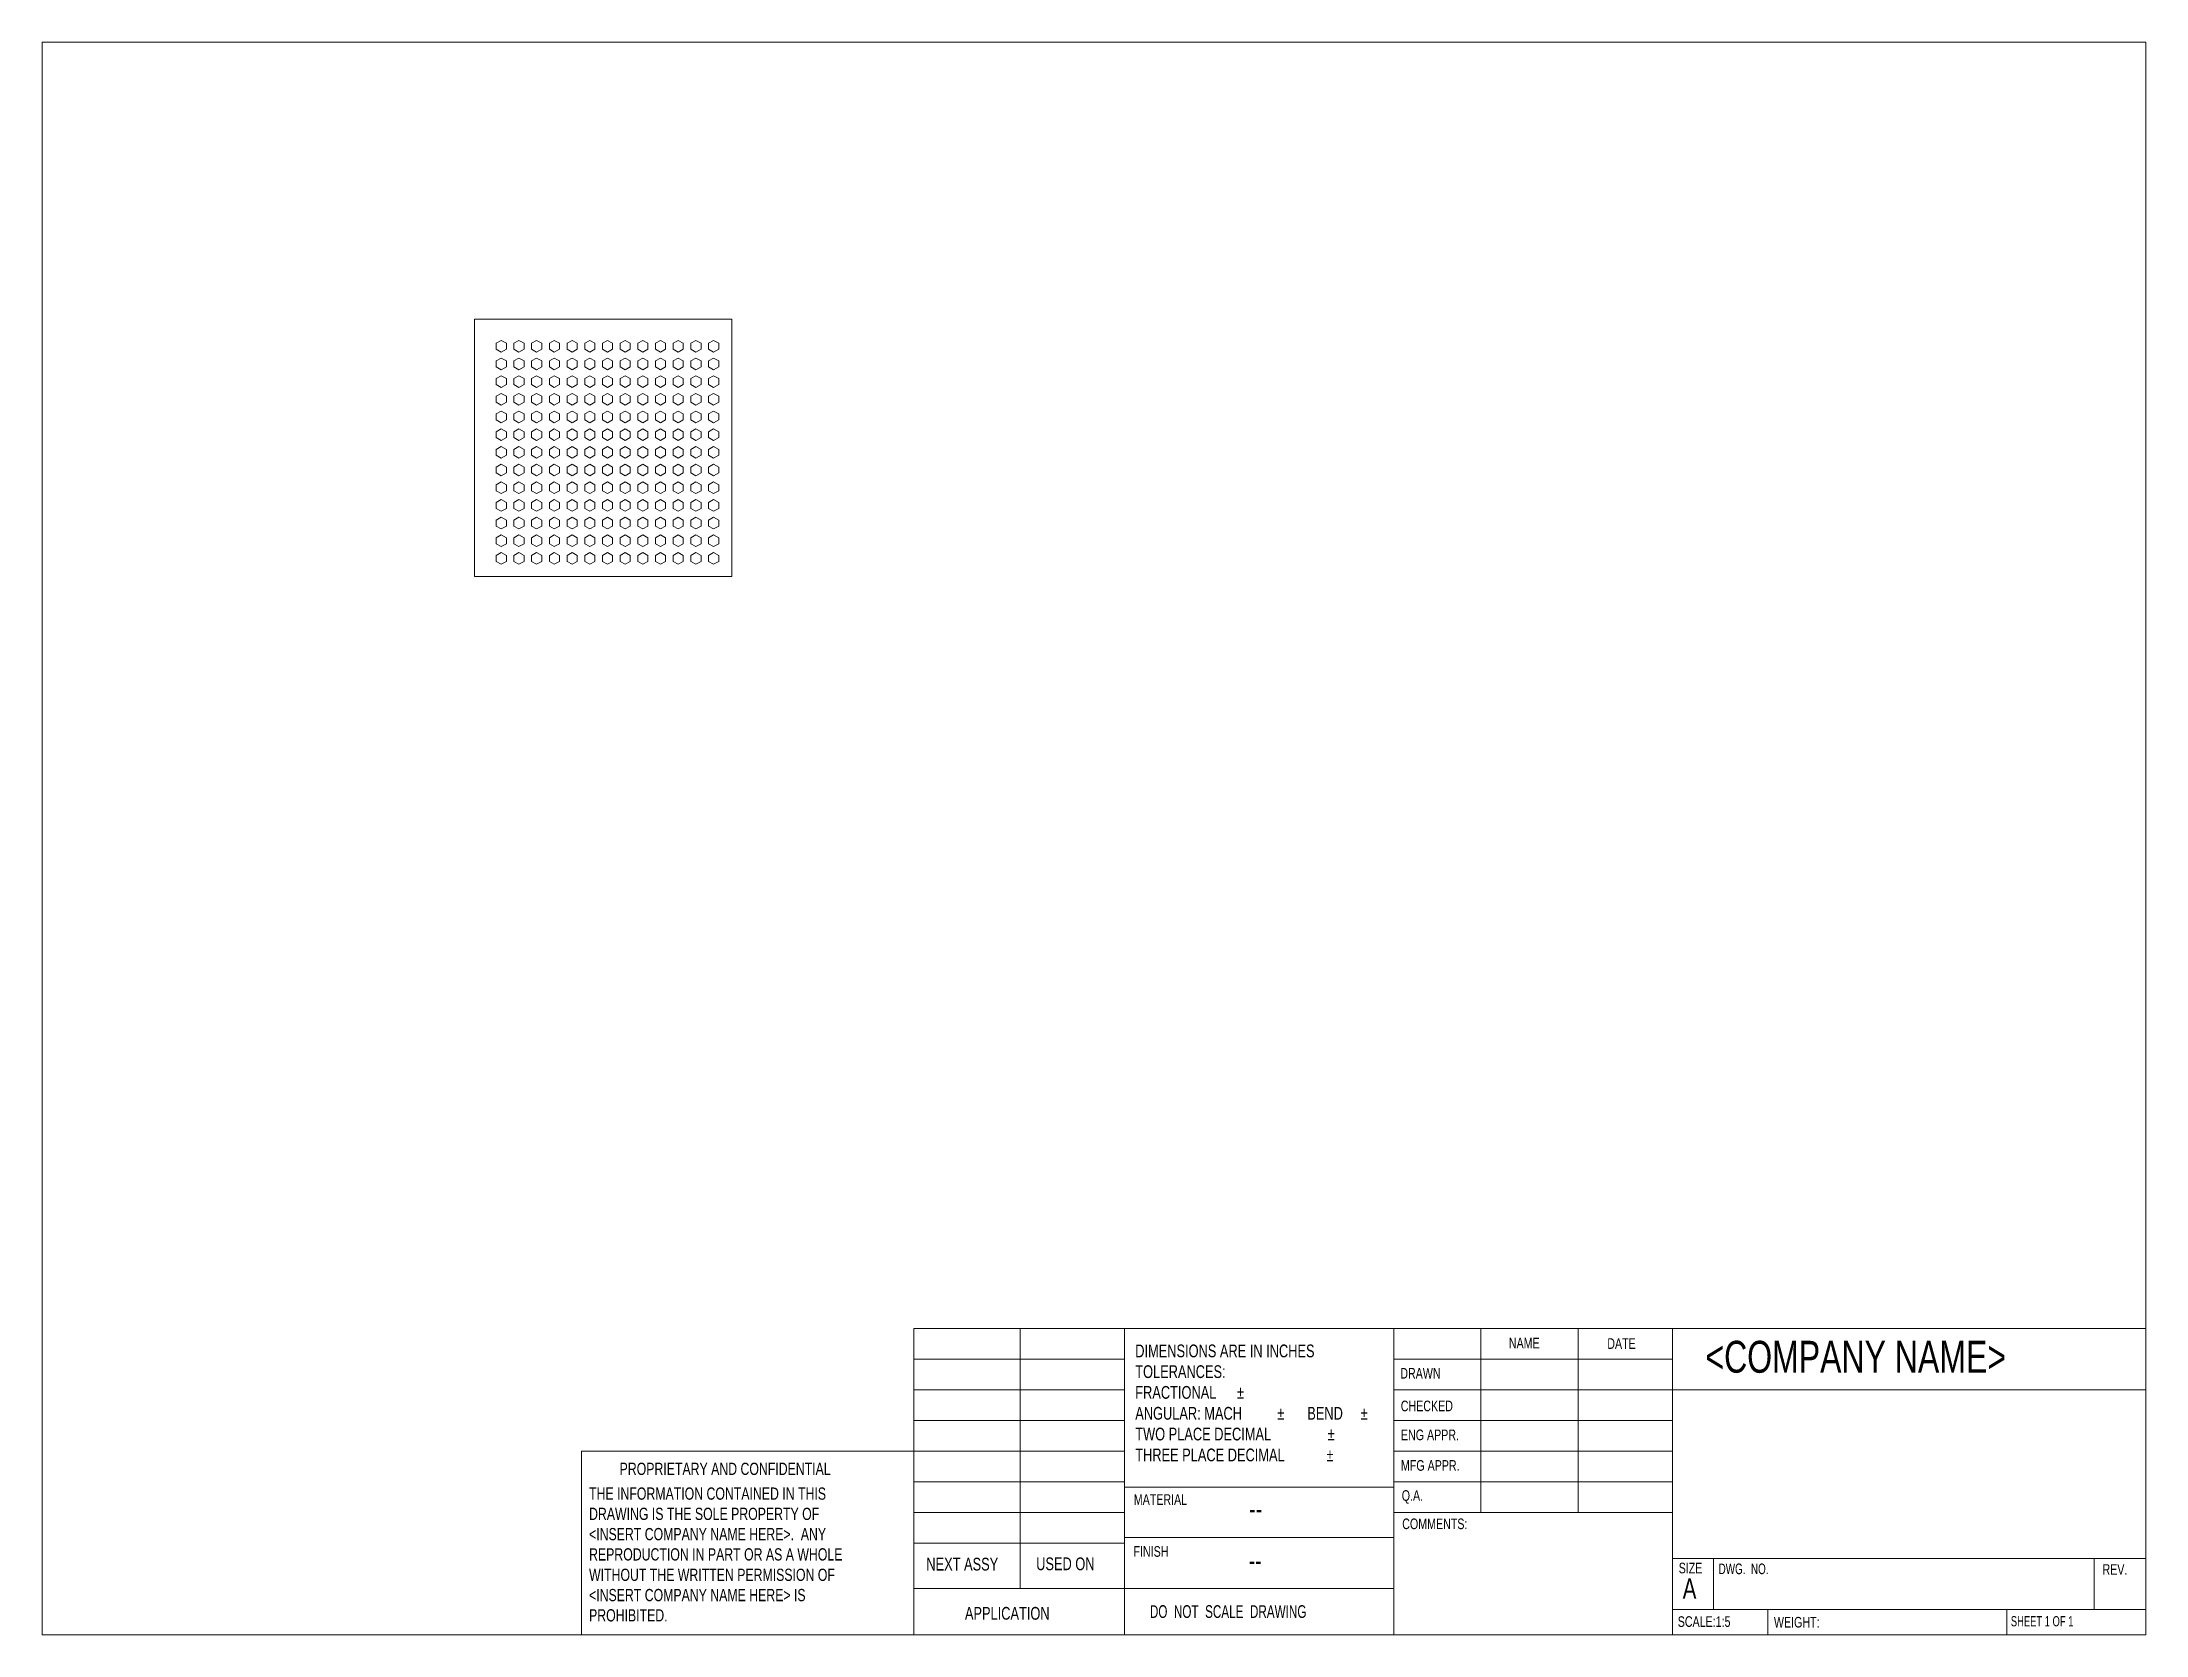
# Model space of a CAD drawing. Header units: millimetres. Extents: x 42 to 1350, y 50 to 1040.
import ezdxf

# ---------------------------------------------------------------- set-up
doc = ezdxf.new("R2010")
doc.units = ezdxf.units.MM
doc.header["$LTSCALE"] = 5
doc.styles.add('SLDTEXTSTYLE0', font='TXT', dxfattribs={"width": 0.75})
doc.styles.add('SLDTEXTSTYLE1', font='TXT', dxfattribs={"width": 0.694444})
doc.styles.add('SLDTEXTSTYLE2', font='TXT', dxfattribs={"width": 0.684783})
doc.styles.add('SLDTEXTSTYLE3', font='TXT', dxfattribs={"width": 0.6875})

# ---------------------------------------------------------------- blocks, each defined once
blk = doc.blocks.new('SW_NOTE_0')
at = {"color": 0, "linetype": 'Continuous', "lineweight": 0, "ltscale": 5, "attachment_point": 1, "style": 'SLDTEXTSTYLE0'}
for s, insert, char_height in [('DIMENSIONS ARE IN INCHES', (0, 10.2), 7.938), ('TOLERANCES:', (0, -2.7), 7.938), ('FRACTIONAL', (0, -15.6), 7.94), ('%%p', (63.2, -15.6), 7.94), ('ANGULAR: MACH', (0, -28.6), 7.938), ('%%p', (88.3, -28.6), 7.94), ('     BEND ', (95.9, -28.6), 7.94), ('%%p', (140.2, -28.6), 7.94), ('TWO PLACE DECIMAL    ', (0, -41.5), 7.938), ('%%p', (119.6, -41.5), 7.94), ('THREE PLACE DECIMAL  ', (0, -54.5), 7.938), ('%%p', (118.9, -54.5), 7.94)]:
    blk.add_mtext(s, dxfattribs=dict(at, insert=insert, char_height=char_height))
blk = doc.blocks.new('SW_NOTE_1')
at = {"color": 0, "linetype": 'Continuous', "lineweight": 0, "ltscale": 5, "char_height": 7.62, "attachment_point": 1, "style": 'SLDTEXTSTYLE0'}
for s, insert in [('THE INFORMATION CONTAINED IN THIS', (0, 9.8)), ('DRAWING IS THE SOLE PROPERTY OF', (0, -2.8)), ('<INSERT COMPANY NAME HERE>.  ANY ', (0, -15.4)), ('REPRODUCTION IN PART OR AS A WHOLE', (0, -28)), ('WITHOUT THE WRITTEN PERMISSION OF', (0, -40.7)), ('<INSERT COMPANY NAME HERE> IS ', (0, -53.3)), ('PROHIBITED.', (0, -65.9))]:
    blk.add_mtext(s, dxfattribs=dict(at, insert=insert))

msp = doc.modelspace()

# ---------------------------------------------------------------- linework, layer by layer
at = {"color": 8, "linetype": 'Continuous', "lineweight": 0, "ltscale": 5}
for p, q in [((41.9, 1040.4), (1350, 1040.4)), ((41.9, 1040.4), (41.9, 49.8)), ((1350, 49.8), (1350, 1040.4)), ((583.9, 49.8), (583.9, 240.3)), ((583.9, 240.3), (715, 240.3)), ((650.1, 240.3), (650.1, 78.7)), ((715, 49.8), (715, 240.3)), ((715, 240.3), (1350, 240.3)), ((882.3, 240.3), (882.3, 49.8)), ((936.4, 240.3), (936.4, 126)), ((996.9, 240.3), (996.9, 126)), ((1055.6, 240.3), (1055.6, 49.8)), ((583.9, 221.2), (715, 221.2)), ((882.3, 221.2), (1055.6, 221.2)), ((583.9, 202.2), (715, 202.2)), ((882.3, 202.2), (1350, 202.2)), ((583.9, 183.1), (715, 183.1)), ((882.3, 183.1), (1055.6, 183.1)), ((583.9, 164.1), (377.2, 164.1)), ((377.2, 164.1), (377.2, 49.8)), ((583.9, 164.1), (715, 164.1)), ((882.3, 164.1), (1055.6, 164.1)), ((583.9, 145), (715, 145)), ((882.3, 145), (1055.6, 145)), ((882.3, 141.6), (715, 141.6)), ((583.9, 126), (715, 126)), ((882.3, 126), (1055.6, 126)), ((583.9, 106.9), (715, 106.9)), ((715, 110.4), (882.3, 110.4)), ((1055.6, 97.4), (1350, 97.4)), ((1081.1, 97.4), (1081.1, 65.7)), ((1317.8, 97.4), (1317.8, 65.7)), ((715, 78.7), (583.9, 78.7)), ((715, 78.7), (882.3, 78.7)), ((1055.6, 65.7), (1350, 65.7)), ((1115, 65.7), (1115, 49.8)), ((1263.5, 65.7), (1263.5, 49.8)), ((1350, 49.8), (41.9, 49.8))]:
    msp.add_line(p, q, dxfattribs=at)
at = {"color": 7, "linetype": 'Continuous', "lineweight": 15, "ltscale": 5}
for p, q in [((310.7, 868), (310.7, 708)), ((470.7, 868), (310.7, 868)), ((470.7, 708), (470.7, 868)), ((327.4, 854.9), (324.3, 853.1)), ((324.3, 853.1), (324.3, 849.4)), ((330.6, 853.1), (327.4, 854.9)), ((330.6, 849.4), (330.6, 853.1)), ((338.4, 854.9), (335.3, 853.1)), ((335.3, 853.1), (335.3, 849.4)), ((341.6, 853.1), (338.4, 854.9)), ((341.6, 849.4), (341.6, 853.1)), ((349.4, 854.9), (346.3, 853.1)), ((346.3, 853.1), (346.3, 849.4)), ((352.6, 853.1), (349.4, 854.9)), ((352.6, 849.4), (352.6, 853.1)), ((360.4, 854.9), (357.3, 853.1)), ((357.3, 853.1), (357.3, 849.4)), ((363.6, 853.1), (360.4, 854.9)), ((363.6, 849.4), (363.6, 853.1)), ((371.4, 854.9), (368.3, 853.1)), ((368.3, 853.1), (368.3, 849.4)), ((374.6, 853.1), (371.4, 854.9)), ((374.6, 849.4), (374.6, 853.1)), ((382.4, 854.9), (379.3, 853.1)), ((379.3, 853.1), (379.3, 849.4)), ((385.6, 853.1), (382.4, 854.9)), ((385.6, 849.4), (385.6, 853.1)), ((393.4, 854.9), (390.3, 853.1)), ((390.3, 853.1), (390.3, 849.4)), ((396.6, 853.1), (393.4, 854.9)), ((396.6, 849.4), (396.6, 853.1)), ((404.4, 854.9), (401.3, 853.1)), ((401.3, 853.1), (401.3, 849.4)), ((407.6, 853.1), (404.4, 854.9)), ((407.6, 849.4), (407.6, 853.1)), ((415.4, 854.9), (412.3, 853.1)), ((412.3, 853.1), (412.3, 849.4)), ((418.6, 853.1), (415.4, 854.9)), ((418.6, 849.4), (418.6, 853.1)), ((426.4, 854.9), (423.3, 853.1)), ((423.3, 853.1), (423.3, 849.4)), ((429.6, 853.1), (426.4, 854.9)), ((429.6, 849.4), (429.6, 853.1)), ((437.4, 854.9), (434.3, 853.1)), ((434.3, 853.1), (434.3, 849.4)), ((440.6, 853.1), (437.4, 854.9)), ((440.6, 849.4), (440.6, 853.1)), ((448.4, 854.9), (445.3, 853.1)), ((445.3, 853.1), (445.3, 849.4)), ((451.6, 853.1), (448.4, 854.9)), ((451.6, 849.4), (451.6, 853.1)), ((459.4, 854.9), (456.3, 853.1)), ((456.3, 853.1), (456.3, 849.4)), ((462.6, 853.1), (459.4, 854.9)), ((462.6, 849.4), (462.6, 853.1)), ((324.3, 849.4), (327.4, 847.6)), ((327.4, 843.9), (324.3, 842.1)), ((324.3, 842.1), (324.3, 838.4)), ((324.3, 838.4), (327.4, 836.6)), ((327.4, 847.6), (330.6, 849.4)), ((330.6, 842.1), (327.4, 843.9)), ((327.4, 836.6), (330.6, 838.4)), ((330.6, 838.4), (330.6, 842.1)), ((335.3, 849.4), (338.4, 847.6)), ((338.4, 843.9), (335.3, 842.1)), ((335.3, 842.1), (335.3, 838.4)), ((335.3, 838.4), (338.4, 836.6)), ((338.4, 847.6), (341.6, 849.4)), ((341.6, 842.1), (338.4, 843.9)), ((338.4, 836.6), (341.6, 838.4)), ((341.6, 838.4), (341.6, 842.1)), ((346.3, 849.4), (349.4, 847.6)), ((349.4, 843.9), (346.3, 842.1)), ((346.3, 842.1), (346.3, 838.4)), ((346.3, 838.4), (349.4, 836.6)), ((349.4, 847.6), (352.6, 849.4)), ((352.6, 842.1), (349.4, 843.9)), ((349.4, 836.6), (352.6, 838.4)), ((352.6, 838.4), (352.6, 842.1)), ((357.3, 849.4), (360.4, 847.6)), ((360.4, 843.9), (357.3, 842.1)), ((357.3, 842.1), (357.3, 838.4)), ((357.3, 838.4), (360.4, 836.6)), ((360.4, 847.6), (363.6, 849.4)), ((363.6, 842.1), (360.4, 843.9)), ((360.4, 836.6), (363.6, 838.4)), ((363.6, 838.4), (363.6, 842.1)), ((368.3, 849.4), (371.4, 847.6)), ((371.4, 843.9), (368.3, 842.1)), ((368.3, 842.1), (368.3, 838.4)), ((368.3, 838.4), (371.4, 836.6)), ((371.4, 847.6), (374.6, 849.4)), ((374.6, 842.1), (371.4, 843.9)), ((371.4, 836.6), (374.6, 838.4)), ((374.6, 838.4), (374.6, 842.1)), ((379.3, 849.4), (382.4, 847.6)), ((382.4, 843.9), (379.3, 842.1)), ((379.3, 842.1), (379.3, 838.4)), ((379.3, 838.4), (382.4, 836.6)), ((382.4, 847.6), (385.6, 849.4)), ((385.6, 842.1), (382.4, 843.9)), ((382.4, 836.6), (385.6, 838.4)), ((385.6, 838.4), (385.6, 842.1)), ((390.3, 849.4), (393.4, 847.6)), ((393.4, 843.9), (390.3, 842.1)), ((390.3, 842.1), (390.3, 838.4)), ((390.3, 838.4), (393.4, 836.6)), ((393.4, 847.6), (396.6, 849.4)), ((396.6, 842.1), (393.4, 843.9)), ((393.4, 836.6), (396.6, 838.4)), ((396.6, 838.4), (396.6, 842.1)), ((401.3, 849.4), (404.4, 847.6)), ((404.4, 843.9), (401.3, 842.1)), ((401.3, 842.1), (401.3, 838.4)), ((401.3, 838.4), (404.4, 836.6)), ((404.4, 847.6), (407.6, 849.4)), ((407.6, 842.1), (404.4, 843.9)), ((404.4, 836.6), (407.6, 838.4)), ((407.6, 838.4), (407.6, 842.1)), ((412.3, 849.4), (415.4, 847.6)), ((415.4, 843.9), (412.3, 842.1)), ((412.3, 842.1), (412.3, 838.4)), ((412.3, 838.4), (415.4, 836.6)), ((415.4, 847.6), (418.6, 849.4)), ((418.6, 842.1), (415.4, 843.9)), ((415.4, 836.6), (418.6, 838.4)), ((418.6, 838.4), (418.6, 842.1)), ((423.3, 849.4), (426.4, 847.6)), ((426.4, 843.9), (423.3, 842.1)), ((423.3, 842.1), (423.3, 838.4)), ((423.3, 838.4), (426.4, 836.6)), ((426.4, 847.6), (429.6, 849.4)), ((429.6, 842.1), (426.4, 843.9)), ((426.4, 836.6), (429.6, 838.4)), ((429.6, 838.4), (429.6, 842.1)), ((434.3, 849.4), (437.4, 847.6)), ((437.4, 843.9), (434.3, 842.1)), ((434.3, 842.1), (434.3, 838.4)), ((434.3, 838.4), (437.4, 836.6)), ((437.4, 847.6), (440.6, 849.4)), ((440.6, 842.1), (437.4, 843.9)), ((437.4, 836.6), (440.6, 838.4)), ((440.6, 838.4), (440.6, 842.1)), ((445.3, 849.4), (448.4, 847.6)), ((448.4, 843.9), (445.3, 842.1)), ((445.3, 842.1), (445.3, 838.4)), ((445.3, 838.4), (448.4, 836.6)), ((448.4, 847.6), (451.6, 849.4)), ((451.6, 842.1), (448.4, 843.9)), ((448.4, 836.6), (451.6, 838.4)), ((451.6, 838.4), (451.6, 842.1)), ((456.3, 849.4), (459.4, 847.6)), ((459.4, 843.9), (456.3, 842.1)), ((456.3, 842.1), (456.3, 838.4)), ((456.3, 838.4), (459.4, 836.6)), ((459.4, 847.6), (462.6, 849.4)), ((462.6, 842.1), (459.4, 843.9)), ((459.4, 836.6), (462.6, 838.4)), ((462.6, 838.4), (462.6, 842.1)), ((327.4, 832.9), (324.3, 831.1)), ((324.3, 831.1), (324.3, 827.4)), ((324.3, 827.4), (327.4, 825.6)), ((330.6, 831.1), (327.4, 832.9)), ((327.4, 825.6), (330.6, 827.4)), ((330.6, 827.4), (330.6, 831.1)), ((338.4, 832.9), (335.3, 831.1)), ((335.3, 831.1), (335.3, 827.4)), ((335.3, 827.4), (338.4, 825.6)), ((341.6, 831.1), (338.4, 832.9)), ((338.4, 825.6), (341.6, 827.4)), ((341.6, 827.4), (341.6, 831.1)), ((349.4, 832.9), (346.3, 831.1)), ((346.3, 831.1), (346.3, 827.4)), ((346.3, 827.4), (349.4, 825.6)), ((352.6, 831.1), (349.4, 832.9)), ((349.4, 825.6), (352.6, 827.4)), ((352.6, 827.4), (352.6, 831.1)), ((360.4, 832.9), (357.3, 831.1)), ((357.3, 831.1), (357.3, 827.4)), ((357.3, 827.4), (360.4, 825.6)), ((363.6, 831.1), (360.4, 832.9)), ((360.4, 825.6), (363.6, 827.4)), ((363.6, 827.4), (363.6, 831.1)), ((371.4, 832.9), (368.3, 831.1)), ((368.3, 831.1), (368.3, 827.4)), ((368.3, 827.4), (371.4, 825.6)), ((374.6, 831.1), (371.4, 832.9)), ((371.4, 825.6), (374.6, 827.4)), ((374.6, 827.4), (374.6, 831.1)), ((382.4, 832.9), (379.3, 831.1)), ((379.3, 831.1), (379.3, 827.4)), ((379.3, 827.4), (382.4, 825.6)), ((385.6, 831.1), (382.4, 832.9)), ((382.4, 825.6), (385.6, 827.4)), ((385.6, 827.4), (385.6, 831.1)), ((393.4, 832.9), (390.3, 831.1)), ((390.3, 831.1), (390.3, 827.4)), ((390.3, 827.4), (393.4, 825.6)), ((396.6, 831.1), (393.4, 832.9)), ((393.4, 825.6), (396.6, 827.4)), ((396.6, 827.4), (396.6, 831.1)), ((404.4, 832.9), (401.3, 831.1)), ((401.3, 831.1), (401.3, 827.4)), ((401.3, 827.4), (404.4, 825.6)), ((407.6, 831.1), (404.4, 832.9)), ((404.4, 825.6), (407.6, 827.4)), ((407.6, 827.4), (407.6, 831.1)), ((415.4, 832.9), (412.3, 831.1)), ((412.3, 831.1), (412.3, 827.4)), ((412.3, 827.4), (415.4, 825.6)), ((418.6, 831.1), (415.4, 832.9)), ((415.4, 825.6), (418.6, 827.4)), ((418.6, 827.4), (418.6, 831.1)), ((426.4, 832.9), (423.3, 831.1)), ((423.3, 831.1), (423.3, 827.4)), ((423.3, 827.4), (426.4, 825.6)), ((429.6, 831.1), (426.4, 832.9)), ((426.4, 825.6), (429.6, 827.4)), ((429.6, 827.4), (429.6, 831.1)), ((437.4, 832.9), (434.3, 831.1)), ((434.3, 831.1), (434.3, 827.4)), ((434.3, 827.4), (437.4, 825.6)), ((440.6, 831.1), (437.4, 832.9)), ((437.4, 825.6), (440.6, 827.4)), ((440.6, 827.4), (440.6, 831.1)), ((448.4, 832.9), (445.3, 831.1)), ((445.3, 831.1), (445.3, 827.4)), ((445.3, 827.4), (448.4, 825.6)), ((451.6, 831.1), (448.4, 832.9)), ((448.4, 825.6), (451.6, 827.4)), ((451.6, 827.4), (451.6, 831.1)), ((459.4, 832.9), (456.3, 831.1)), ((456.3, 831.1), (456.3, 827.4)), ((456.3, 827.4), (459.4, 825.6)), ((462.6, 831.1), (459.4, 832.9)), ((459.4, 825.6), (462.6, 827.4)), ((462.6, 827.4), (462.6, 831.1)), ((327.4, 821.9), (324.3, 820.1)), ((324.3, 820.1), (324.3, 816.4)), ((324.3, 816.4), (327.4, 814.6)), ((330.6, 820.1), (327.4, 821.9)), ((327.4, 814.6), (330.6, 816.4)), ((330.6, 816.4), (330.6, 820.1)), ((338.4, 821.9), (335.3, 820.1)), ((335.3, 820.1), (335.3, 816.4)), ((335.3, 816.4), (338.4, 814.6)), ((341.6, 820.1), (338.4, 821.9)), ((338.4, 814.6), (341.6, 816.4)), ((341.6, 816.4), (341.6, 820.1)), ((349.4, 821.9), (346.3, 820.1)), ((346.3, 820.1), (346.3, 816.4)), ((346.3, 816.4), (349.4, 814.6)), ((352.6, 820.1), (349.4, 821.9)), ((349.4, 814.6), (352.6, 816.4)), ((352.6, 816.4), (352.6, 820.1)), ((360.4, 821.9), (357.3, 820.1)), ((357.3, 820.1), (357.3, 816.4)), ((357.3, 816.4), (360.4, 814.6)), ((363.6, 820.1), (360.4, 821.9)), ((360.4, 814.6), (363.6, 816.4)), ((363.6, 816.4), (363.6, 820.1)), ((371.4, 821.9), (368.3, 820.1)), ((368.3, 820.1), (368.3, 816.4)), ((368.3, 816.4), (371.4, 814.6)), ((374.6, 820.1), (371.4, 821.9)), ((371.4, 814.6), (374.6, 816.4)), ((374.6, 816.4), (374.6, 820.1)), ((382.4, 821.9), (379.3, 820.1)), ((379.3, 820.1), (379.3, 816.4)), ((379.3, 816.4), (382.4, 814.6)), ((385.6, 820.1), (382.4, 821.9)), ((382.4, 814.6), (385.6, 816.4)), ((385.6, 816.4), (385.6, 820.1)), ((393.4, 821.9), (390.3, 820.1)), ((390.3, 820.1), (390.3, 816.4)), ((390.3, 816.4), (393.4, 814.6)), ((396.6, 820.1), (393.4, 821.9)), ((393.4, 814.6), (396.6, 816.4)), ((396.6, 816.4), (396.6, 820.1)), ((404.4, 821.9), (401.3, 820.1)), ((401.3, 820.1), (401.3, 816.4)), ((401.3, 816.4), (404.4, 814.6)), ((407.6, 820.1), (404.4, 821.9)), ((404.4, 814.6), (407.6, 816.4)), ((407.6, 816.4), (407.6, 820.1)), ((415.4, 821.9), (412.3, 820.1)), ((412.3, 820.1), (412.3, 816.4)), ((412.3, 816.4), (415.4, 814.6)), ((418.6, 820.1), (415.4, 821.9)), ((415.4, 814.6), (418.6, 816.4)), ((418.6, 816.4), (418.6, 820.1)), ((426.4, 821.9), (423.3, 820.1)), ((423.3, 820.1), (423.3, 816.4)), ((423.3, 816.4), (426.4, 814.6)), ((429.6, 820.1), (426.4, 821.9)), ((426.4, 814.6), (429.6, 816.4)), ((429.6, 816.4), (429.6, 820.1)), ((437.4, 821.9), (434.3, 820.1)), ((434.3, 820.1), (434.3, 816.4)), ((434.3, 816.4), (437.4, 814.6)), ((440.6, 820.1), (437.4, 821.9)), ((437.4, 814.6), (440.6, 816.4)), ((440.6, 816.4), (440.6, 820.1)), ((448.4, 821.9), (445.3, 820.1)), ((445.3, 820.1), (445.3, 816.4)), ((445.3, 816.4), (448.4, 814.6)), ((451.6, 820.1), (448.4, 821.9)), ((448.4, 814.6), (451.6, 816.4)), ((451.6, 816.4), (451.6, 820.1)), ((459.4, 821.9), (456.3, 820.1)), ((456.3, 820.1), (456.3, 816.4)), ((456.3, 816.4), (459.4, 814.6)), ((462.6, 820.1), (459.4, 821.9)), ((459.4, 814.6), (462.6, 816.4)), ((462.6, 816.4), (462.6, 820.1)), ((327.4, 810.9), (324.3, 809.1)), ((324.3, 809.1), (324.3, 805.4)), ((324.3, 805.4), (327.4, 803.6)), ((327.4, 799.9), (324.3, 798.1)), ((324.3, 798.1), (324.3, 794.4)), ((330.6, 809.1), (327.4, 810.9)), ((327.4, 803.6), (330.6, 805.4)), ((330.6, 798.1), (327.4, 799.9)), ((330.6, 805.4), (330.6, 809.1)), ((330.6, 794.4), (330.6, 798.1)), ((338.4, 810.9), (335.3, 809.1)), ((335.3, 809.1), (335.3, 805.4)), ((335.3, 805.4), (338.4, 803.6)), ((338.4, 799.9), (335.3, 798.1)), ((335.3, 798.1), (335.3, 794.4)), ((341.6, 809.1), (338.4, 810.9)), ((338.4, 803.6), (341.6, 805.4)), ((341.6, 798.1), (338.4, 799.9)), ((341.6, 805.4), (341.6, 809.1)), ((341.6, 794.4), (341.6, 798.1)), ((349.4, 810.9), (346.3, 809.1)), ((346.3, 809.1), (346.3, 805.4)), ((346.3, 805.4), (349.4, 803.6)), ((349.4, 799.9), (346.3, 798.1)), ((346.3, 798.1), (346.3, 794.4)), ((352.6, 809.1), (349.4, 810.9)), ((349.4, 803.6), (352.6, 805.4)), ((352.6, 798.1), (349.4, 799.9)), ((352.6, 805.4), (352.6, 809.1)), ((352.6, 794.4), (352.6, 798.1)), ((360.4, 810.9), (357.3, 809.1)), ((357.3, 809.1), (357.3, 805.4)), ((357.3, 805.4), (360.4, 803.6)), ((360.4, 799.9), (357.3, 798.1)), ((357.3, 798.1), (357.3, 794.4)), ((363.6, 809.1), (360.4, 810.9)), ((360.4, 803.6), (363.6, 805.4)), ((363.6, 798.1), (360.4, 799.9)), ((363.6, 805.4), (363.6, 809.1)), ((363.6, 794.4), (363.6, 798.1)), ((371.4, 810.9), (368.3, 809.1)), ((368.3, 809.1), (368.3, 805.4)), ((368.3, 805.4), (371.4, 803.6)), ((371.4, 799.9), (368.3, 798.1)), ((368.3, 798.1), (368.3, 794.4)), ((374.6, 809.1), (371.4, 810.9)), ((371.4, 803.6), (374.6, 805.4)), ((374.6, 798.1), (371.4, 799.9)), ((374.6, 805.4), (374.6, 809.1)), ((374.6, 794.4), (374.6, 798.1)), ((382.4, 810.9), (379.3, 809.1)), ((379.3, 809.1), (379.3, 805.4)), ((379.3, 805.4), (382.4, 803.6)), ((382.4, 799.9), (379.3, 798.1)), ((379.3, 798.1), (379.3, 794.4)), ((385.6, 809.1), (382.4, 810.9)), ((382.4, 803.6), (385.6, 805.4)), ((385.6, 798.1), (382.4, 799.9)), ((385.6, 805.4), (385.6, 809.1)), ((385.6, 794.4), (385.6, 798.1)), ((393.4, 810.9), (390.3, 809.1)), ((390.3, 809.1), (390.3, 805.4)), ((390.3, 805.4), (393.4, 803.6)), ((393.4, 799.9), (390.3, 798.1)), ((390.3, 798.1), (390.3, 794.4)), ((396.6, 809.1), (393.4, 810.9)), ((393.4, 803.6), (396.6, 805.4)), ((396.6, 798.1), (393.4, 799.9)), ((396.6, 805.4), (396.6, 809.1)), ((396.6, 794.4), (396.6, 798.1)), ((404.4, 810.9), (401.3, 809.1)), ((401.3, 809.1), (401.3, 805.4)), ((401.3, 805.4), (404.4, 803.6)), ((404.4, 799.9), (401.3, 798.1)), ((401.3, 798.1), (401.3, 794.4)), ((407.6, 809.1), (404.4, 810.9)), ((404.4, 803.6), (407.6, 805.4)), ((407.6, 798.1), (404.4, 799.9)), ((407.6, 805.4), (407.6, 809.1)), ((407.6, 794.4), (407.6, 798.1)), ((415.4, 810.9), (412.3, 809.1)), ((412.3, 809.1), (412.3, 805.4)), ((412.3, 805.4), (415.4, 803.6)), ((415.4, 799.9), (412.3, 798.1)), ((412.3, 798.1), (412.3, 794.4)), ((418.6, 809.1), (415.4, 810.9)), ((415.4, 803.6), (418.6, 805.4)), ((418.6, 798.1), (415.4, 799.9)), ((418.6, 805.4), (418.6, 809.1)), ((418.6, 794.4), (418.6, 798.1)), ((426.4, 810.9), (423.3, 809.1)), ((423.3, 809.1), (423.3, 805.4)), ((423.3, 805.4), (426.4, 803.6)), ((426.4, 799.9), (423.3, 798.1)), ((423.3, 798.1), (423.3, 794.4)), ((429.6, 809.1), (426.4, 810.9)), ((426.4, 803.6), (429.6, 805.4)), ((429.6, 798.1), (426.4, 799.9)), ((429.6, 805.4), (429.6, 809.1)), ((429.6, 794.4), (429.6, 798.1)), ((437.4, 810.9), (434.3, 809.1)), ((434.3, 809.1), (434.3, 805.4)), ((434.3, 805.4), (437.4, 803.6)), ((437.4, 799.9), (434.3, 798.1)), ((434.3, 798.1), (434.3, 794.4)), ((440.6, 809.1), (437.4, 810.9)), ((437.4, 803.6), (440.6, 805.4)), ((440.6, 798.1), (437.4, 799.9)), ((440.6, 805.4), (440.6, 809.1)), ((440.6, 794.4), (440.6, 798.1)), ((448.4, 810.9), (445.3, 809.1)), ((445.3, 809.1), (445.3, 805.4)), ((445.3, 805.4), (448.4, 803.6)), ((448.4, 799.9), (445.3, 798.1)), ((445.3, 798.1), (445.3, 794.4)), ((451.6, 809.1), (448.4, 810.9)), ((448.4, 803.6), (451.6, 805.4)), ((451.6, 798.1), (448.4, 799.9)), ((451.6, 805.4), (451.6, 809.1)), ((451.6, 794.4), (451.6, 798.1)), ((459.4, 810.9), (456.3, 809.1)), ((456.3, 809.1), (456.3, 805.4)), ((456.3, 805.4), (459.4, 803.6)), ((459.4, 799.9), (456.3, 798.1)), ((456.3, 798.1), (456.3, 794.4)), ((462.6, 809.1), (459.4, 810.9)), ((459.4, 803.6), (462.6, 805.4)), ((462.6, 798.1), (459.4, 799.9)), ((462.6, 805.4), (462.6, 809.1)), ((462.6, 794.4), (462.6, 798.1)), ((324.3, 794.4), (327.4, 792.6)), ((327.4, 788.9), (324.3, 787.1)), ((324.3, 787.1), (324.3, 783.4)), ((327.4, 792.6), (330.6, 794.4)), ((330.6, 787.1), (327.4, 788.9)), ((330.6, 783.4), (330.6, 787.1)), ((335.3, 794.4), (338.4, 792.6)), ((338.4, 788.9), (335.3, 787.1)), ((335.3, 787.1), (335.3, 783.4)), ((338.4, 792.6), (341.6, 794.4)), ((341.6, 787.1), (338.4, 788.9)), ((341.6, 783.4), (341.6, 787.1)), ((346.3, 794.4), (349.4, 792.6)), ((349.4, 788.9), (346.3, 787.1)), ((346.3, 787.1), (346.3, 783.4)), ((349.4, 792.6), (352.6, 794.4)), ((352.6, 787.1), (349.4, 788.9)), ((352.6, 783.4), (352.6, 787.1)), ((357.3, 794.4), (360.4, 792.6)), ((360.4, 788.9), (357.3, 787.1)), ((357.3, 787.1), (357.3, 783.4)), ((360.4, 792.6), (363.6, 794.4)), ((363.6, 787.1), (360.4, 788.9)), ((363.6, 783.4), (363.6, 787.1)), ((368.3, 794.4), (371.4, 792.6)), ((371.4, 788.9), (368.3, 787.1)), ((368.3, 787.1), (368.3, 783.4)), ((371.4, 792.6), (374.6, 794.4)), ((374.6, 787.1), (371.4, 788.9)), ((374.6, 783.4), (374.6, 787.1)), ((379.3, 794.4), (382.4, 792.6)), ((382.4, 788.9), (379.3, 787.1)), ((379.3, 787.1), (379.3, 783.4)), ((382.4, 792.6), (385.6, 794.4)), ((385.6, 787.1), (382.4, 788.9)), ((385.6, 783.4), (385.6, 787.1)), ((390.3, 794.4), (393.4, 792.6)), ((393.4, 788.9), (390.3, 787.1)), ((390.3, 787.1), (390.3, 783.4)), ((393.4, 792.6), (396.6, 794.4)), ((396.6, 787.1), (393.4, 788.9)), ((396.6, 783.4), (396.6, 787.1)), ((401.3, 794.4), (404.4, 792.6)), ((404.4, 788.9), (401.3, 787.1)), ((401.3, 787.1), (401.3, 783.4)), ((404.4, 792.6), (407.6, 794.4)), ((407.6, 787.1), (404.4, 788.9)), ((407.6, 783.4), (407.6, 787.1)), ((412.3, 794.4), (415.4, 792.6)), ((415.4, 788.9), (412.3, 787.1)), ((412.3, 787.1), (412.3, 783.4)), ((415.4, 792.6), (418.6, 794.4)), ((418.6, 787.1), (415.4, 788.9)), ((418.6, 783.4), (418.6, 787.1)), ((423.3, 794.4), (426.4, 792.6)), ((426.4, 788.9), (423.3, 787.1)), ((423.3, 787.1), (423.3, 783.4)), ((426.4, 792.6), (429.6, 794.4)), ((429.6, 787.1), (426.4, 788.9)), ((429.6, 783.4), (429.6, 787.1)), ((434.3, 794.4), (437.4, 792.6)), ((437.4, 788.9), (434.3, 787.1)), ((434.3, 787.1), (434.3, 783.4)), ((437.4, 792.6), (440.6, 794.4)), ((440.6, 787.1), (437.4, 788.9)), ((440.6, 783.4), (440.6, 787.1)), ((445.3, 794.4), (448.4, 792.6)), ((448.4, 788.9), (445.3, 787.1)), ((445.3, 787.1), (445.3, 783.4)), ((448.4, 792.6), (451.6, 794.4)), ((451.6, 787.1), (448.4, 788.9)), ((451.6, 783.4), (451.6, 787.1)), ((456.3, 794.4), (459.4, 792.6)), ((459.4, 788.9), (456.3, 787.1)), ((456.3, 787.1), (456.3, 783.4)), ((459.4, 792.6), (462.6, 794.4)), ((462.6, 787.1), (459.4, 788.9)), ((462.6, 783.4), (462.6, 787.1)), ((324.3, 783.4), (327.4, 781.6)), ((327.4, 777.9), (324.3, 776.1)), ((324.3, 776.1), (324.3, 772.4)), ((324.3, 772.4), (327.4, 770.6)), ((327.4, 781.6), (330.6, 783.4)), ((330.6, 776.1), (327.4, 777.9)), ((327.4, 770.6), (330.6, 772.4)), ((330.6, 772.4), (330.6, 776.1)), ((335.3, 783.4), (338.4, 781.6)), ((338.4, 777.9), (335.3, 776.1)), ((335.3, 776.1), (335.3, 772.4)), ((335.3, 772.4), (338.4, 770.6)), ((338.4, 781.6), (341.6, 783.4)), ((341.6, 776.1), (338.4, 777.9)), ((338.4, 770.6), (341.6, 772.4)), ((341.6, 772.4), (341.6, 776.1)), ((346.3, 783.4), (349.4, 781.6)), ((349.4, 777.9), (346.3, 776.1)), ((346.3, 776.1), (346.3, 772.4)), ((346.3, 772.4), (349.4, 770.6)), ((349.4, 781.6), (352.6, 783.4)), ((352.6, 776.1), (349.4, 777.9)), ((349.4, 770.6), (352.6, 772.4)), ((352.6, 772.4), (352.6, 776.1)), ((357.3, 783.4), (360.4, 781.6)), ((360.4, 777.9), (357.3, 776.1)), ((357.3, 776.1), (357.3, 772.4)), ((357.3, 772.4), (360.4, 770.6)), ((360.4, 781.6), (363.6, 783.4)), ((363.6, 776.1), (360.4, 777.9)), ((360.4, 770.6), (363.6, 772.4)), ((363.6, 772.4), (363.6, 776.1)), ((368.3, 783.4), (371.4, 781.6)), ((371.4, 777.9), (368.3, 776.1)), ((368.3, 776.1), (368.3, 772.4)), ((368.3, 772.4), (371.4, 770.6)), ((371.4, 781.6), (374.6, 783.4)), ((374.6, 776.1), (371.4, 777.9)), ((371.4, 770.6), (374.6, 772.4)), ((374.6, 772.4), (374.6, 776.1)), ((379.3, 783.4), (382.4, 781.6)), ((382.4, 777.9), (379.3, 776.1)), ((379.3, 776.1), (379.3, 772.4)), ((379.3, 772.4), (382.4, 770.6)), ((382.4, 781.6), (385.6, 783.4)), ((385.6, 776.1), (382.4, 777.9)), ((382.4, 770.6), (385.6, 772.4)), ((385.6, 772.4), (385.6, 776.1)), ((390.3, 783.4), (393.4, 781.6)), ((393.4, 777.9), (390.3, 776.1)), ((390.3, 776.1), (390.3, 772.4)), ((390.3, 772.4), (393.4, 770.6)), ((393.4, 781.6), (396.6, 783.4)), ((396.6, 776.1), (393.4, 777.9)), ((393.4, 770.6), (396.6, 772.4)), ((396.6, 772.4), (396.6, 776.1)), ((401.3, 783.4), (404.4, 781.6)), ((404.4, 777.9), (401.3, 776.1)), ((401.3, 776.1), (401.3, 772.4)), ((401.3, 772.4), (404.4, 770.6)), ((404.4, 781.6), (407.6, 783.4)), ((407.6, 776.1), (404.4, 777.9)), ((404.4, 770.6), (407.6, 772.4)), ((407.6, 772.4), (407.6, 776.1)), ((412.3, 783.4), (415.4, 781.6)), ((415.4, 777.9), (412.3, 776.1)), ((412.3, 776.1), (412.3, 772.4)), ((412.3, 772.4), (415.4, 770.6)), ((415.4, 781.6), (418.6, 783.4)), ((418.6, 776.1), (415.4, 777.9)), ((415.4, 770.6), (418.6, 772.4)), ((418.6, 772.4), (418.6, 776.1)), ((423.3, 783.4), (426.4, 781.6)), ((426.4, 777.9), (423.3, 776.1)), ((423.3, 776.1), (423.3, 772.4)), ((423.3, 772.4), (426.4, 770.6)), ((426.4, 781.6), (429.6, 783.4)), ((429.6, 776.1), (426.4, 777.9)), ((426.4, 770.6), (429.6, 772.4)), ((429.6, 772.4), (429.6, 776.1)), ((434.3, 783.4), (437.4, 781.6)), ((437.4, 777.9), (434.3, 776.1)), ((434.3, 776.1), (434.3, 772.4)), ((434.3, 772.4), (437.4, 770.6)), ((437.4, 781.6), (440.6, 783.4)), ((440.6, 776.1), (437.4, 777.9)), ((437.4, 770.6), (440.6, 772.4)), ((440.6, 772.4), (440.6, 776.1)), ((445.3, 783.4), (448.4, 781.6)), ((448.4, 777.9), (445.3, 776.1)), ((445.3, 776.1), (445.3, 772.4)), ((445.3, 772.4), (448.4, 770.6)), ((448.4, 781.6), (451.6, 783.4)), ((451.6, 776.1), (448.4, 777.9)), ((448.4, 770.6), (451.6, 772.4)), ((451.6, 772.4), (451.6, 776.1)), ((456.3, 783.4), (459.4, 781.6)), ((459.4, 777.9), (456.3, 776.1)), ((456.3, 776.1), (456.3, 772.4)), ((456.3, 772.4), (459.4, 770.6)), ((459.4, 781.6), (462.6, 783.4)), ((462.6, 776.1), (459.4, 777.9)), ((459.4, 770.6), (462.6, 772.4)), ((462.6, 772.4), (462.6, 776.1)), ((327.4, 766.9), (324.3, 765.1)), ((324.3, 765.1), (324.3, 761.4)), ((324.3, 761.4), (327.4, 759.6)), ((330.6, 765.1), (327.4, 766.9)), ((327.4, 759.6), (330.6, 761.4)), ((330.6, 761.4), (330.6, 765.1)), ((338.4, 766.9), (335.3, 765.1)), ((335.3, 765.1), (335.3, 761.4)), ((335.3, 761.4), (338.4, 759.6)), ((341.6, 765.1), (338.4, 766.9)), ((338.4, 759.6), (341.6, 761.4)), ((341.6, 761.4), (341.6, 765.1)), ((349.4, 766.9), (346.3, 765.1)), ((346.3, 765.1), (346.3, 761.4)), ((346.3, 761.4), (349.4, 759.6)), ((352.6, 765.1), (349.4, 766.9)), ((349.4, 759.6), (352.6, 761.4)), ((352.6, 761.4), (352.6, 765.1)), ((360.4, 766.9), (357.3, 765.1)), ((357.3, 765.1), (357.3, 761.4)), ((357.3, 761.4), (360.4, 759.6)), ((363.6, 765.1), (360.4, 766.9)), ((360.4, 759.6), (363.6, 761.4)), ((363.6, 761.4), (363.6, 765.1)), ((371.4, 766.9), (368.3, 765.1)), ((368.3, 765.1), (368.3, 761.4)), ((368.3, 761.4), (371.4, 759.6)), ((374.6, 765.1), (371.4, 766.9)), ((371.4, 759.6), (374.6, 761.4)), ((374.6, 761.4), (374.6, 765.1)), ((382.4, 766.9), (379.3, 765.1)), ((379.3, 765.1), (379.3, 761.4)), ((379.3, 761.4), (382.4, 759.6)), ((385.6, 765.1), (382.4, 766.9)), ((382.4, 759.6), (385.6, 761.4)), ((385.6, 761.4), (385.6, 765.1)), ((393.4, 766.9), (390.3, 765.1)), ((390.3, 765.1), (390.3, 761.4)), ((390.3, 761.4), (393.4, 759.6)), ((396.6, 765.1), (393.4, 766.9)), ((393.4, 759.6), (396.6, 761.4)), ((396.6, 761.4), (396.6, 765.1)), ((404.4, 766.9), (401.3, 765.1)), ((401.3, 765.1), (401.3, 761.4)), ((401.3, 761.4), (404.4, 759.6)), ((407.6, 765.1), (404.4, 766.9)), ((404.4, 759.6), (407.6, 761.4)), ((407.6, 761.4), (407.6, 765.1)), ((415.4, 766.9), (412.3, 765.1)), ((412.3, 765.1), (412.3, 761.4)), ((412.3, 761.4), (415.4, 759.6)), ((418.6, 765.1), (415.4, 766.9)), ((415.4, 759.6), (418.6, 761.4)), ((418.6, 761.4), (418.6, 765.1)), ((426.4, 766.9), (423.3, 765.1)), ((423.3, 765.1), (423.3, 761.4)), ((423.3, 761.4), (426.4, 759.6)), ((429.6, 765.1), (426.4, 766.9)), ((426.4, 759.6), (429.6, 761.4)), ((429.6, 761.4), (429.6, 765.1)), ((437.4, 766.9), (434.3, 765.1)), ((434.3, 765.1), (434.3, 761.4)), ((434.3, 761.4), (437.4, 759.6)), ((440.6, 765.1), (437.4, 766.9)), ((437.4, 759.6), (440.6, 761.4)), ((440.6, 761.4), (440.6, 765.1)), ((448.4, 766.9), (445.3, 765.1)), ((445.3, 765.1), (445.3, 761.4)), ((445.3, 761.4), (448.4, 759.6)), ((451.6, 765.1), (448.4, 766.9)), ((448.4, 759.6), (451.6, 761.4)), ((451.6, 761.4), (451.6, 765.1)), ((459.4, 766.9), (456.3, 765.1)), ((456.3, 765.1), (456.3, 761.4)), ((456.3, 761.4), (459.4, 759.6)), ((462.6, 765.1), (459.4, 766.9)), ((459.4, 759.6), (462.6, 761.4)), ((462.6, 761.4), (462.6, 765.1)), ((327.4, 755.9), (324.3, 754.1)), ((324.3, 754.1), (324.3, 750.4)), ((324.3, 750.4), (327.4, 748.6)), ((330.6, 754.1), (327.4, 755.9)), ((327.4, 748.6), (330.6, 750.4)), ((330.6, 750.4), (330.6, 754.1)), ((338.4, 755.9), (335.3, 754.1)), ((335.3, 754.1), (335.3, 750.4)), ((335.3, 750.4), (338.4, 748.6)), ((341.6, 754.1), (338.4, 755.9)), ((338.4, 748.6), (341.6, 750.4)), ((341.6, 750.4), (341.6, 754.1)), ((349.4, 755.9), (346.3, 754.1)), ((346.3, 754.1), (346.3, 750.4)), ((346.3, 750.4), (349.4, 748.6)), ((352.6, 754.1), (349.4, 755.9)), ((349.4, 748.6), (352.6, 750.4)), ((352.6, 750.4), (352.6, 754.1)), ((360.4, 755.9), (357.3, 754.1)), ((357.3, 754.1), (357.3, 750.4)), ((357.3, 750.4), (360.4, 748.6)), ((363.6, 754.1), (360.4, 755.9)), ((360.4, 748.6), (363.6, 750.4)), ((363.6, 750.4), (363.6, 754.1)), ((371.4, 755.9), (368.3, 754.1)), ((368.3, 754.1), (368.3, 750.4)), ((368.3, 750.4), (371.4, 748.6)), ((374.6, 754.1), (371.4, 755.9)), ((371.4, 748.6), (374.6, 750.4)), ((374.6, 750.4), (374.6, 754.1)), ((382.4, 755.9), (379.3, 754.1)), ((379.3, 754.1), (379.3, 750.4)), ((379.3, 750.4), (382.4, 748.6)), ((385.6, 754.1), (382.4, 755.9)), ((382.4, 748.6), (385.6, 750.4)), ((385.6, 750.4), (385.6, 754.1)), ((393.4, 755.9), (390.3, 754.1)), ((390.3, 754.1), (390.3, 750.4)), ((390.3, 750.4), (393.4, 748.6)), ((396.6, 754.1), (393.4, 755.9)), ((393.4, 748.6), (396.6, 750.4)), ((396.6, 750.4), (396.6, 754.1)), ((404.4, 755.9), (401.3, 754.1)), ((401.3, 754.1), (401.3, 750.4)), ((401.3, 750.4), (404.4, 748.6)), ((407.6, 754.1), (404.4, 755.9)), ((404.4, 748.6), (407.6, 750.4)), ((407.6, 750.4), (407.6, 754.1)), ((415.4, 755.9), (412.3, 754.1)), ((412.3, 754.1), (412.3, 750.4)), ((412.3, 750.4), (415.4, 748.6)), ((418.6, 754.1), (415.4, 755.9)), ((415.4, 748.6), (418.6, 750.4)), ((418.6, 750.4), (418.6, 754.1)), ((426.4, 755.9), (423.3, 754.1)), ((423.3, 754.1), (423.3, 750.4)), ((423.3, 750.4), (426.4, 748.6)), ((429.6, 754.1), (426.4, 755.9)), ((426.4, 748.6), (429.6, 750.4)), ((429.6, 750.4), (429.6, 754.1)), ((437.4, 755.9), (434.3, 754.1)), ((434.3, 754.1), (434.3, 750.4)), ((434.3, 750.4), (437.4, 748.6)), ((440.6, 754.1), (437.4, 755.9)), ((437.4, 748.6), (440.6, 750.4)), ((440.6, 750.4), (440.6, 754.1)), ((448.4, 755.9), (445.3, 754.1)), ((445.3, 754.1), (445.3, 750.4)), ((445.3, 750.4), (448.4, 748.6)), ((451.6, 754.1), (448.4, 755.9)), ((448.4, 748.6), (451.6, 750.4)), ((451.6, 750.4), (451.6, 754.1)), ((459.4, 755.9), (456.3, 754.1)), ((456.3, 754.1), (456.3, 750.4)), ((456.3, 750.4), (459.4, 748.6)), ((462.6, 754.1), (459.4, 755.9)), ((459.4, 748.6), (462.6, 750.4)), ((462.6, 750.4), (462.6, 754.1)), ((327.4, 744.9), (324.3, 743.1)), ((324.3, 743.1), (324.3, 739.4)), ((324.3, 739.4), (327.4, 737.6)), ((327.4, 733.9), (324.3, 732.1)), ((330.6, 743.1), (327.4, 744.9)), ((327.4, 737.6), (330.6, 739.4)), ((330.6, 732.1), (327.4, 733.9)), ((330.6, 739.4), (330.6, 743.1)), ((338.4, 744.9), (335.3, 743.1)), ((335.3, 743.1), (335.3, 739.4)), ((335.3, 739.4), (338.4, 737.6)), ((338.4, 733.9), (335.3, 732.1)), ((341.6, 743.1), (338.4, 744.9)), ((338.4, 737.6), (341.6, 739.4)), ((341.6, 732.1), (338.4, 733.9)), ((341.6, 739.4), (341.6, 743.1)), ((349.4, 744.9), (346.3, 743.1)), ((346.3, 743.1), (346.3, 739.4)), ((346.3, 739.4), (349.4, 737.6)), ((349.4, 733.9), (346.3, 732.1)), ((352.6, 743.1), (349.4, 744.9)), ((349.4, 737.6), (352.6, 739.4)), ((352.6, 732.1), (349.4, 733.9)), ((352.6, 739.4), (352.6, 743.1)), ((360.4, 744.9), (357.3, 743.1)), ((357.3, 743.1), (357.3, 739.4)), ((357.3, 739.4), (360.4, 737.6)), ((360.4, 733.9), (357.3, 732.1)), ((363.6, 743.1), (360.4, 744.9)), ((360.4, 737.6), (363.6, 739.4)), ((363.6, 732.1), (360.4, 733.9)), ((363.6, 739.4), (363.6, 743.1)), ((371.4, 744.9), (368.3, 743.1)), ((368.3, 743.1), (368.3, 739.4)), ((368.3, 739.4), (371.4, 737.6)), ((371.4, 733.9), (368.3, 732.1)), ((374.6, 743.1), (371.4, 744.9)), ((371.4, 737.6), (374.6, 739.4)), ((374.6, 732.1), (371.4, 733.9)), ((374.6, 739.4), (374.6, 743.1)), ((382.4, 744.9), (379.3, 743.1)), ((379.3, 743.1), (379.3, 739.4)), ((379.3, 739.4), (382.4, 737.6)), ((382.4, 733.9), (379.3, 732.1)), ((385.6, 743.1), (382.4, 744.9)), ((382.4, 737.6), (385.6, 739.4)), ((385.6, 732.1), (382.4, 733.9)), ((385.6, 739.4), (385.6, 743.1)), ((393.4, 744.9), (390.3, 743.1)), ((390.3, 743.1), (390.3, 739.4)), ((390.3, 739.4), (393.4, 737.6)), ((393.4, 733.9), (390.3, 732.1)), ((396.6, 743.1), (393.4, 744.9)), ((393.4, 737.6), (396.6, 739.4)), ((396.6, 732.1), (393.4, 733.9)), ((396.6, 739.4), (396.6, 743.1)), ((404.4, 744.9), (401.3, 743.1)), ((401.3, 743.1), (401.3, 739.4)), ((401.3, 739.4), (404.4, 737.6)), ((404.4, 733.9), (401.3, 732.1)), ((407.6, 743.1), (404.4, 744.9)), ((404.4, 737.6), (407.6, 739.4)), ((407.6, 732.1), (404.4, 733.9)), ((407.6, 739.4), (407.6, 743.1)), ((415.4, 744.9), (412.3, 743.1)), ((412.3, 743.1), (412.3, 739.4)), ((412.3, 739.4), (415.4, 737.6)), ((415.4, 733.9), (412.3, 732.1)), ((418.6, 743.1), (415.4, 744.9)), ((415.4, 737.6), (418.6, 739.4)), ((418.6, 732.1), (415.4, 733.9)), ((418.6, 739.4), (418.6, 743.1)), ((426.4, 744.9), (423.3, 743.1)), ((423.3, 743.1), (423.3, 739.4)), ((423.3, 739.4), (426.4, 737.6)), ((426.4, 733.9), (423.3, 732.1)), ((429.6, 743.1), (426.4, 744.9)), ((426.4, 737.6), (429.6, 739.4)), ((429.6, 732.1), (426.4, 733.9)), ((429.6, 739.4), (429.6, 743.1)), ((437.4, 744.9), (434.3, 743.1)), ((434.3, 743.1), (434.3, 739.4)), ((434.3, 739.4), (437.4, 737.6)), ((437.4, 733.9), (434.3, 732.1)), ((440.6, 743.1), (437.4, 744.9)), ((437.4, 737.6), (440.6, 739.4)), ((440.6, 732.1), (437.4, 733.9)), ((440.6, 739.4), (440.6, 743.1)), ((448.4, 744.9), (445.3, 743.1)), ((445.3, 743.1), (445.3, 739.4)), ((445.3, 739.4), (448.4, 737.6)), ((448.4, 733.9), (445.3, 732.1)), ((451.6, 743.1), (448.4, 744.9)), ((448.4, 737.6), (451.6, 739.4)), ((451.6, 732.1), (448.4, 733.9)), ((451.6, 739.4), (451.6, 743.1)), ((459.4, 744.9), (456.3, 743.1)), ((456.3, 743.1), (456.3, 739.4)), ((456.3, 739.4), (459.4, 737.6)), ((459.4, 733.9), (456.3, 732.1)), ((462.6, 743.1), (459.4, 744.9)), ((459.4, 737.6), (462.6, 739.4)), ((462.6, 732.1), (459.4, 733.9)), ((462.6, 739.4), (462.6, 743.1)), ((324.3, 732.1), (324.3, 728.4)), ((324.3, 728.4), (327.4, 726.6)), ((327.4, 722.9), (324.3, 721.1)), ((324.3, 721.1), (324.3, 717.4)), ((327.4, 726.6), (330.6, 728.4)), ((330.6, 721.1), (327.4, 722.9)), ((330.6, 728.4), (330.6, 732.1)), ((330.6, 717.4), (330.6, 721.1)), ((335.3, 732.1), (335.3, 728.4)), ((335.3, 728.4), (338.4, 726.6)), ((338.4, 722.9), (335.3, 721.1)), ((335.3, 721.1), (335.3, 717.4)), ((338.4, 726.6), (341.6, 728.4)), ((341.6, 721.1), (338.4, 722.9)), ((341.6, 728.4), (341.6, 732.1)), ((341.6, 717.4), (341.6, 721.1)), ((346.3, 732.1), (346.3, 728.4)), ((346.3, 728.4), (349.4, 726.6)), ((349.4, 722.9), (346.3, 721.1)), ((346.3, 721.1), (346.3, 717.4)), ((349.4, 726.6), (352.6, 728.4)), ((352.6, 721.1), (349.4, 722.9)), ((352.6, 728.4), (352.6, 732.1)), ((352.6, 717.4), (352.6, 721.1)), ((357.3, 732.1), (357.3, 728.4)), ((357.3, 728.4), (360.4, 726.6)), ((360.4, 722.9), (357.3, 721.1)), ((357.3, 721.1), (357.3, 717.4)), ((360.4, 726.6), (363.6, 728.4)), ((363.6, 721.1), (360.4, 722.9)), ((363.6, 728.4), (363.6, 732.1)), ((363.6, 717.4), (363.6, 721.1)), ((368.3, 732.1), (368.3, 728.4)), ((368.3, 728.4), (371.4, 726.6)), ((371.4, 722.9), (368.3, 721.1)), ((368.3, 721.1), (368.3, 717.4)), ((371.4, 726.6), (374.6, 728.4)), ((374.6, 721.1), (371.4, 722.9)), ((374.6, 728.4), (374.6, 732.1)), ((374.6, 717.4), (374.6, 721.1)), ((379.3, 732.1), (379.3, 728.4)), ((379.3, 728.4), (382.4, 726.6)), ((382.4, 722.9), (379.3, 721.1)), ((379.3, 721.1), (379.3, 717.4)), ((382.4, 726.6), (385.6, 728.4)), ((385.6, 721.1), (382.4, 722.9)), ((385.6, 728.4), (385.6, 732.1)), ((385.6, 717.4), (385.6, 721.1)), ((390.3, 732.1), (390.3, 728.4)), ((390.3, 728.4), (393.4, 726.6)), ((393.4, 722.9), (390.3, 721.1)), ((390.3, 721.1), (390.3, 717.4)), ((393.4, 726.6), (396.6, 728.4)), ((396.6, 721.1), (393.4, 722.9)), ((396.6, 728.4), (396.6, 732.1)), ((396.6, 717.4), (396.6, 721.1)), ((401.3, 732.1), (401.3, 728.4)), ((401.3, 728.4), (404.4, 726.6)), ((404.4, 722.9), (401.3, 721.1)), ((401.3, 721.1), (401.3, 717.4)), ((404.4, 726.6), (407.6, 728.4)), ((407.6, 721.1), (404.4, 722.9)), ((407.6, 728.4), (407.6, 732.1)), ((407.6, 717.4), (407.6, 721.1)), ((412.3, 732.1), (412.3, 728.4)), ((412.3, 728.4), (415.4, 726.6)), ((415.4, 722.9), (412.3, 721.1)), ((412.3, 721.1), (412.3, 717.4)), ((415.4, 726.6), (418.6, 728.4)), ((418.6, 721.1), (415.4, 722.9)), ((418.6, 728.4), (418.6, 732.1)), ((418.6, 717.4), (418.6, 721.1)), ((423.3, 732.1), (423.3, 728.4)), ((423.3, 728.4), (426.4, 726.6)), ((426.4, 722.9), (423.3, 721.1)), ((423.3, 721.1), (423.3, 717.4)), ((426.4, 726.6), (429.6, 728.4)), ((429.6, 721.1), (426.4, 722.9)), ((429.6, 728.4), (429.6, 732.1)), ((429.6, 717.4), (429.6, 721.1)), ((434.3, 732.1), (434.3, 728.4)), ((434.3, 728.4), (437.4, 726.6)), ((437.4, 722.9), (434.3, 721.1)), ((434.3, 721.1), (434.3, 717.4)), ((437.4, 726.6), (440.6, 728.4)), ((440.6, 721.1), (437.4, 722.9)), ((440.6, 728.4), (440.6, 732.1)), ((440.6, 717.4), (440.6, 721.1)), ((445.3, 732.1), (445.3, 728.4)), ((445.3, 728.4), (448.4, 726.6)), ((448.4, 722.9), (445.3, 721.1)), ((445.3, 721.1), (445.3, 717.4)), ((448.4, 726.6), (451.6, 728.4)), ((451.6, 721.1), (448.4, 722.9)), ((451.6, 728.4), (451.6, 732.1)), ((451.6, 717.4), (451.6, 721.1)), ((456.3, 732.1), (456.3, 728.4)), ((456.3, 728.4), (459.4, 726.6)), ((459.4, 722.9), (456.3, 721.1)), ((456.3, 721.1), (456.3, 717.4)), ((459.4, 726.6), (462.6, 728.4)), ((462.6, 721.1), (459.4, 722.9)), ((462.6, 728.4), (462.6, 732.1)), ((462.6, 717.4), (462.6, 721.1)), ((310.7, 708), (470.7, 708)), ((324.3, 717.4), (327.4, 715.6)), ((327.4, 715.6), (330.6, 717.4)), ((335.3, 717.4), (338.4, 715.6)), ((338.4, 715.6), (341.6, 717.4)), ((346.3, 717.4), (349.4, 715.6)), ((349.4, 715.6), (352.6, 717.4)), ((357.3, 717.4), (360.4, 715.6)), ((360.4, 715.6), (363.6, 717.4)), ((368.3, 717.4), (371.4, 715.6)), ((371.4, 715.6), (374.6, 717.4)), ((379.3, 717.4), (382.4, 715.6)), ((382.4, 715.6), (385.6, 717.4)), ((390.3, 717.4), (393.4, 715.6)), ((393.4, 715.6), (396.6, 717.4)), ((401.3, 717.4), (404.4, 715.6)), ((404.4, 715.6), (407.6, 717.4)), ((412.3, 717.4), (415.4, 715.6)), ((415.4, 715.6), (418.6, 717.4)), ((423.3, 717.4), (426.4, 715.6)), ((426.4, 715.6), (429.6, 717.4)), ((434.3, 717.4), (437.4, 715.6)), ((437.4, 715.6), (440.6, 717.4)), ((445.3, 717.4), (448.4, 715.6)), ((448.4, 715.6), (451.6, 717.4)), ((456.3, 717.4), (459.4, 715.6)), ((459.4, 715.6), (462.6, 717.4))]:
    msp.add_line(p, q, dxfattribs=at)

# ---------------------------------------------------------------- block references
at = {"color": 8, "linetype": 'Continuous', "lineweight": 0, "ltscale": 5}
for name, p in [('SW_NOTE_0', (721.6, 220.2)), ('SW_NOTE_1', (382, 131.7))]:
    msp.add_blockref(name, p, dxfattribs=at)

# ---------------------------------------------------------------- texts
at = {"color": 8, "linetype": 'Continuous', "lineweight": 0, "ltscale": 5, "attachment_point": 1}
for s, insert, char_height, style in [('NAME', (953.9, 234.6), 6.61, 'SLDTEXTSTYLE0'), ('DATE', (1015.1, 234.3), 6.61, 'SLDTEXTSTYLE0'), ('<COMPANY NAME>', (1076.1, 232.7), 19.844, 'SLDTEXTSTYLE0'), ('DRAWN', (886.4, 215.8), 6.61, 'SLDTEXTSTYLE0'), ('CHECKED', (886.7, 195.5), 6.61, 'SLDTEXTSTYLE0'), ('ENG APPR.', (886.8, 177.5), 6.61, 'SLDTEXTSTYLE0'), ('PROPRIETARY AND CONFIDENTIAL', (401, 156.9), 7.62, 'SLDTEXTSTYLE0'), ('MFG APPR.', (886.8, 158.5), 6.61, 'SLDTEXTSTYLE0'), ('MATERIAL', (720.7, 137.3), 6.61, 'SLDTEXTSTYLE0'), ('Q.A.', (887.3, 139.8), 6.61, 'SLDTEXTSTYLE0'), ('--', (792.5, 134.1), 11.91, 'SLDTEXTSTYLE0'), ('COMMENTS:', (887.6, 122.2), 6.61, 'SLDTEXTSTYLE0'), ('FINISH', (720.5, 105), 6.61, 'SLDTEXTSTYLE0'), ('NEXT ASSY', (591.7, 97.8), 7.94, 'SLDTEXTSTYLE0'), ('USED ON', (660, 98), 7.94, 'SLDTEXTSTYLE0'), ('--', (792.2, 101.9), 11.91, 'SLDTEXTSTYLE0'), ('SIZE', (1059.5, 94.7), 6.61, 'SLDTEXTSTYLE0'), ('DWG.  NO.', (1084.3, 94.2), 6.61, 'SLDTEXTSTYLE1'), ('REV.', (1323, 93.8), 6.61, 'SLDTEXTSTYLE0'), ('A', (1062, 85), 12.7, 'SLDTEXTSTYLE0'), ('APPLICATION', (615.7, 67.2), 7.938, 'SLDTEXTSTYLE0'), ('DO  NOT  SCALE  DRAWING', (730.7, 68.3), 7.938, 'SLDTEXTSTYLE2'), ('SCALE:1:5', (1058.9, 61.4), 6.61, 'SLDTEXTSTYLE0'), ('WEIGHT:', (1118.7, 61), 6.61, 'SLDTEXTSTYLE0'), ('SHEET 1 OF 1', (1266, 61.5), 6.35, 'SLDTEXTSTYLE3')]:
    msp.add_mtext(s, dxfattribs=dict(at, insert=insert, char_height=char_height, style=style))

doc.saveas('drawing.dxf')
